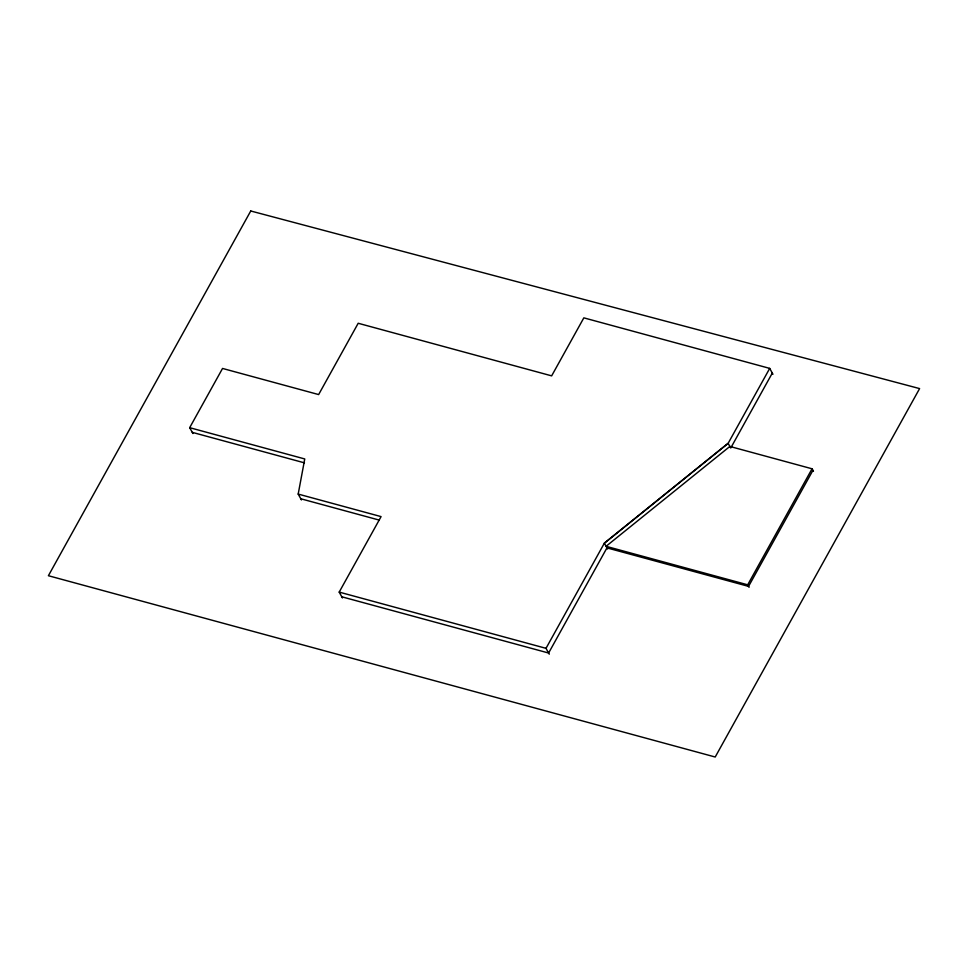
<?xml version="1.0" encoding="UTF-8"?>
<svg xmlns="http://www.w3.org/2000/svg" width="968" height="968" viewBox="0 0 968 968"><rect width="100%" height="100%" fill="white"/><g stroke="black" fill="none" stroke-linecap="round" stroke-linejoin="round"><path stroke-width="1.45" d="M301.447 499.948L298.192 494.079L304.751 458.953L189.68 427.674L222.543 368.445L318.641 394.569L358.196 323.264L551.651 375.862L583.837 317.855L769.705 368.385L772.96 374.253M342.442 597.97L339.199 592.101L381.077 516.61L298.192 494.079M549.255 654.199L546.012 648.33L604.347 543.181L728.142 443.32L769.705 368.385M772.307 373.079L730.743 448.002L728.142 443.32L604.347 543.181L607.589 549.05M747.695 584.817L812.055 468.79L729.872 446.442L606.077 546.315L747.695 584.817L749.075 587.31M812.926 470.351L748.554 586.378L606.948 547.876L548.614 653.025L341.801 596.796M192.281 432.357L304.436 462.849M300.794 498.774L379.311 520.119M339.199 592.101L546.012 648.33M812.055 468.79L813.447 471.295M189.68 427.674L192.934 433.531M250.748 210.988L48.4 575.718L715.207 757.012L919.6 388.591L250.748 210.988"/></g></svg>
